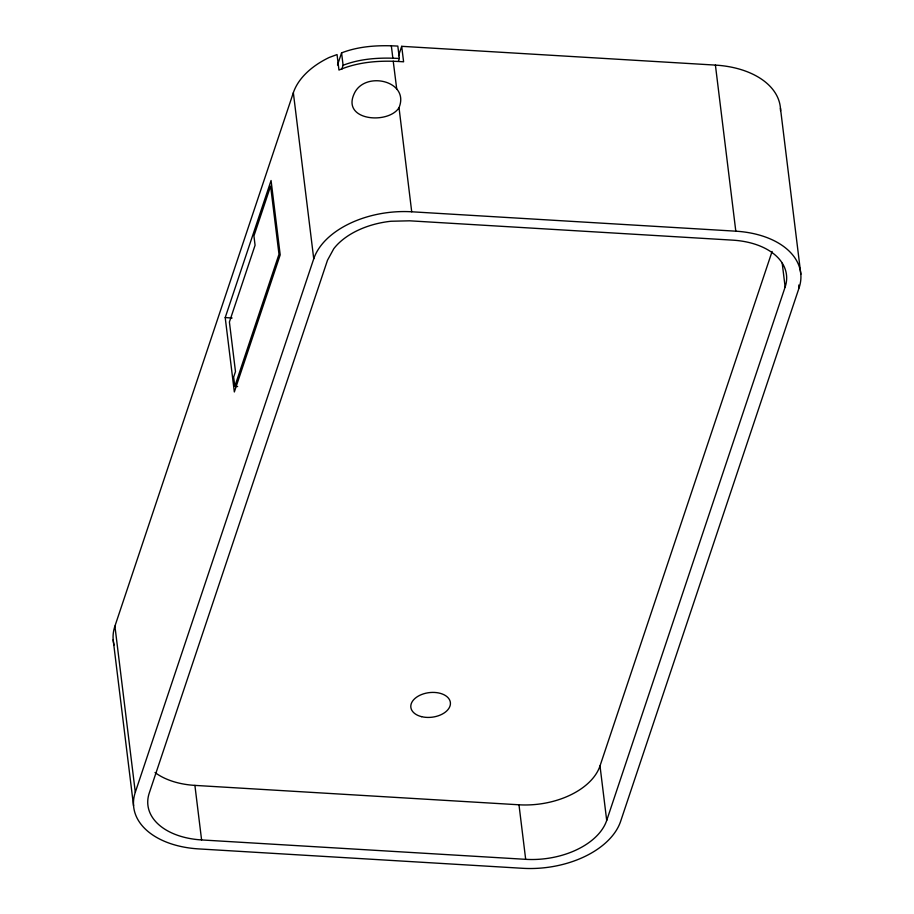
<?xml version="1.0" encoding="UTF-8"?>
<svg xmlns="http://www.w3.org/2000/svg" width="914" height="914" viewBox="0 0 914 914"><rect width="100%" height="100%" fill="white"/><g stroke="black" fill="none" stroke-linecap="round" stroke-linejoin="round"><path stroke-width="1.37" d="M114.044 645.044A82.854 51.47 -7 0 1 114.913 626.147L293.348 92.725A82.854 51.47 -7 0 1 329.223 57.468L337.049 54.566L338.957 70.058C359.248 61.375 381.824 60.198 403.6 61.809L401.692 46.317L715.411 65.1A82.854 51.47 -7 0 1 780.545 110.868M225.21 317.592L271.07 180.504L280.198 254.869L234.338 391.957L225.21 317.592L232.11 318.003M337.506 65.043L341.573 52.875C359.373 45.997 378.91 45.026 397.819 46.088L399.338 58.485L398.435 61.181M234.795 386.371L278.987 254.263L270.613 186.09L253.932 235.949L255.075 245.238L229.403 322.014L235.481 371.587L233.653 377.071L234.795 386.371L237.64 386.542M341.745 69.304L343.093 65.271L341.573 52.875M798.745 285.042L799.087 287.853L620.652 821.275A82.854 51.47 -7 0 1 522.682 868.3L198.589 848.9A82.854 51.47 -7 0 1 135.306 792.232L313.742 258.799L293.348 92.725M398.538 55.754L401.692 46.317M606.702 820.441L785.137 287.019A68.516 42.558 -7 0 0 732.799 240.154L409.632 220.811L390.975 221.257A68.39 42.478 -7 0 0 333.781 248.711L327.498 260.227L149.256 793.066A68.516 42.558 -7 0 0 201.594 839.932L525.676 859.331A68.516 42.558 -7 0 0 606.702 820.441L600.007 765.909L772.101 251.441M399.018 107.681C410.146 80.672 364.206 70.207 354.061 94.016C341.756 120.888 388.484 124.578 399.018 107.681L411.711 211.785A82.854 51.47 -7 0 0 313.742 258.799M343.093 65.271C360.904 58.393 380.441 57.422 399.338 58.485M411.711 211.785L735.804 231.185A82.854 51.47 -7 0 1 799.087 287.853M155.014 772.524A68.516 42.558 -7 0 0 194.899 785.389L518.981 804.788A68.516 42.558 -7 0 0 600.007 765.909M393.226 61.192L396.733 89.081M780.442 108.183L800.835 274.269M782.213 263.243L785.137 287.019M715.411 65.1L735.804 231.185M518.981 804.788L525.676 859.331M391.318 45.7L392.849 58.096M194.899 785.389L201.594 839.932M114.913 626.147L135.306 792.232M113.165 639.731L133.558 805.817M421.56 716.656A19.914 12.373 -7 0 0 450.408 702.809A19.914 12.373 -7 0 0 419.846 695.291A19.914 12.373 -7 0 0 421.56 716.656"/></g></svg>
